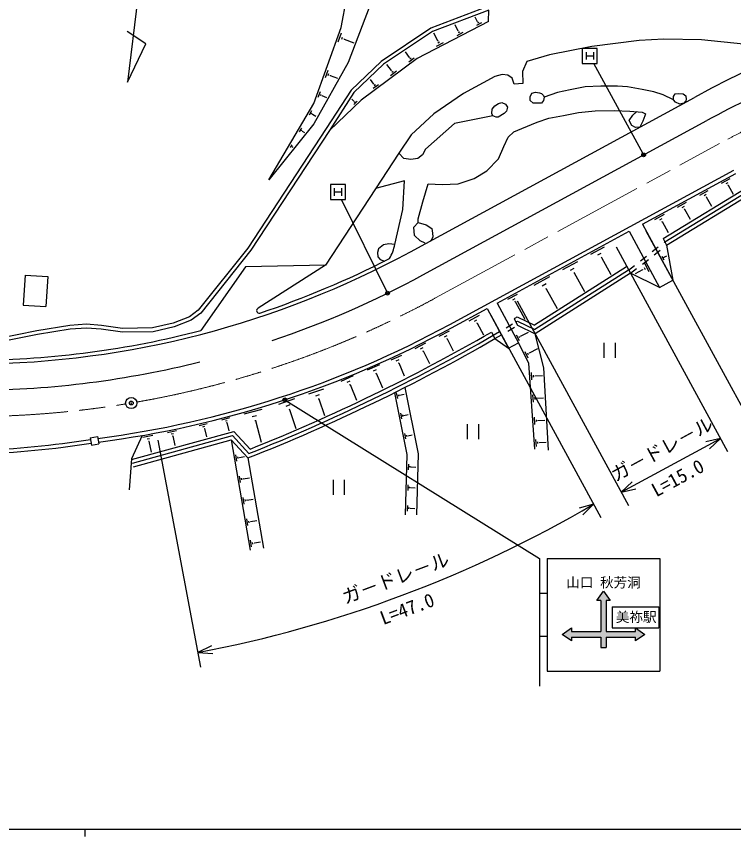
# Model space of a CAD drawing. Units: millimetres, scale not verified. Extents: x 40000 to 680000, y 20000 to 380000.
# Drawn here: x 158884 to 254269, y 204000 to 313115 of the extents above; entities that cross this region are included whole.
import ezdxf
from ezdxf.enums import TextEntityAlignment as Align

# ---------------------------------------------------------------- set-up
doc = ezdxf.new("R2010")
doc.units = ezdxf.units.MM
doc.header["$LTSCALE"] = 1000
doc.header["$PDMODE"] = 32
doc.header["$PDSIZE"] = 500
doc.linetypes.add('CHAIN', pattern=[18.5, 12, -1.5, 3.5, -1.5])
for name, color, linetype, lineweight in [('S-BGD', 7, 'Continuous', 25), ('S-BMK', 2, 'CHAIN', 13), ('S-BMK-SRVR', 3, 'Continuous', 25), ('S-STR-STRC', 7, 'Continuous', 25), ('S-TTL-BAND', 7, 'Continuous', 25)]:
    doc.layers.add(name, color=color, linetype=linetype, lineweight=lineweight)
doc.styles.add('@ＭＳ ゴシック', font='')
doc.styles.add('ＭＳ ゴシック', font='')
doc.styles.get('@ＭＳ ゴシック').set_extended_font_data('@MS Gothic')
doc.styles.get('ＭＳ ゴシック').set_extended_font_data('MS Gothic')

msp = doc.modelspace()

# ---------------------------------------------------------------- hatches: boundary and pattern name
at = {"layer": 'S-STR-STRC'}
msp.add_hatch(color=256, dxfattribs=at).paths.add_polyline_path([(232716, 231778), (232716, 231278), (236591, 231278), (236591, 235403), (236091, 235403), (236966, 236653), (237841, 235403), (237341, 235403), (237341, 231278), (241216, 231278), (241216, 231778), (242466, 230903), (241216, 230028), (241216, 230528), (237341, 230528), (237341, 229153), (236591, 229153), (236591, 230528), (232716, 230528), (232716, 230028), (231466, 230903)])

# ---------------------------------------------------------------- linework, layer by layer
at = {"layer": 'S-BGD'}
for p, q in [((202090, 311631), (204256, 323206)), ((205803, 314292), (203018, 306988)), ((221453, 314398), (214003, 311553)), ((221719, 313964), (214234, 311106)), ((221675, 312451), (221719, 313964)), ((221675, 312451), (212176, 307527)), ((220227, 312408), (219915, 313009)), ((220736, 312246), (220065, 311898)), ((220248, 312419), (220206, 312397)), ((220398, 312283), (220230, 312196)), ((198437, 301541), (202090, 311631)), ((214003, 311553), (207412, 307134)), ((214234, 311106), (207726, 306743)), ((217654, 311163), (217229, 311983)), ((217679, 311176), (217628, 311150)), ((217860, 311013), (217657, 310908)), ((202082, 310876), (201655, 309696)), ((202217, 310327), (202110, 310032)), ((202472, 310109), (202445, 310036)), ((202459, 310072), (203749, 309606)), ((214930, 309846), (214385, 310898)), ((218270, 310968), (217458, 310547)), ((241695, 309919), (235414, 309107)), ((244971, 310099), (241695, 309919)), ((250000, 310000), (244971, 310099)), ((255595, 309423), (250000, 310000)), ((215659, 309614), (214699, 309116)), ((214960, 309861), (214900, 309830)), ((215175, 309668), (214934, 309543)), ((235414, 309107), (229794, 307995)), ((211164, 307661), (210626, 308387)), ((229794, 307995), (226759, 307094)), ((203018, 306988), (198437, 298818)), ((207412, 307134), (203396, 303296)), ((207726, 306743), (203783, 302974)), ((212176, 307527), (204716, 301990)), ((208761, 305921), (208159, 306732)), ((211808, 307566), (211069, 307017)), ((211187, 307678), (211141, 307644)), ((211394, 307545), (211209, 307408)), ((226759, 307094), (226188, 305771)), ((200295, 305940), (199932, 304935)), ((209454, 305818), (208658, 305228)), ((208786, 305939), (208736, 305903)), ((209008, 305796), (208809, 305648)), ((226188, 305771), (226248, 304179)), ((200410, 305472), (200319, 305221)), ((200627, 305287), (200605, 305224)), ((200616, 305256), (201570, 304910)), ((206430, 304119), (205978, 304729)), ((222493, 305133), (218332, 302850)), ((223483, 305400), (222493, 305133)), ((224259, 305279), (223483, 305400)), ((224818, 304892), (224259, 305279)), ((225106, 304119), (224818, 304892)), ((207043, 304029), (206340, 303507)), ((206452, 304136), (206408, 304103)), ((206649, 304009), (206473, 303878)), ((226248, 304179), (225106, 304119)), ((232548, 303364), (230862, 302978)), ((234535, 303764), (232548, 303364)), ((236594, 303850), (234535, 303764)), ((238810, 303835), (236594, 303850)), ((240153, 303764), (238810, 303835)), ((242112, 303407), (240153, 303764)), ((243670, 303063), (242112, 303407)), ((199266, 303096), (198987, 302326)), ((199354, 302737), (199284, 302545)), ((199520, 302596), (199503, 302547)), ((199512, 302571), (200133, 302347)), ((203396, 303296), (200086, 298219)), ((203783, 302974), (200505, 297945)), ((211280, 281805), (249060, 302341)), ((218332, 302850), (214421, 300145)), ((227202, 301906), (227216, 302420)), ((227216, 302420), (227431, 302892)), ((227431, 302892), (227917, 303021)), ((227917, 303021), (228474, 302963)), ((228474, 302963), (228703, 302863)), ((228703, 302863), (228989, 302606)), ((228989, 302606), (229089, 302349)), ((229089, 302349), (228989, 301920)), ((230862, 302978), (229089, 302349)), ((244899, 302663), (243670, 303063)), ((246264, 302013), (244899, 302663)), ((246264, 302442), (246515, 302792)), ((246264, 302013), (246264, 302442)), ((246515, 302792), (246993, 302856)), ((246993, 302856), (247551, 302835)), ((247551, 302835), (247923, 302556)), ((247923, 302556), (247944, 302070)), ((192464, 291359), (198437, 301541)), ((204716, 301990), (200505, 297945)), ((203753, 301842), (203505, 302101)), ((203767, 301856), (203739, 301829)), ((204192, 301834), (203744, 301404)), ((203917, 301784), (203805, 301677)), ((222160, 300782), (222497, 301219)), ((222497, 301219), (223013, 301536)), ((223013, 301536), (223449, 301675)), ((223449, 301675), (223935, 301447)), ((223935, 301447), (224203, 301030)), ((227617, 301562), (227202, 301906)), ((228703, 301591), (227617, 301562)), ((228989, 301920), (228703, 301591)), ((246550, 301705), (246264, 302013)), ((247108, 301455), (246550, 301705)), ((247666, 301583), (247108, 301455)), ((247937, 301884), (247666, 301583)), ((247944, 302070), (247937, 301884)), ((198153, 300562), (197811, 299979)), ((198170, 300258), (198085, 300112)), ((198284, 300118), (198263, 300081)), ((198273, 300100), (198722, 299836)), ((214421, 300145), (211389, 297354)), ((222110, 300217), (222160, 300782)), ((222239, 299900), (222110, 300217)), ((223777, 300217), (222943, 299731)), ((224074, 300505), (223777, 300217)), ((224203, 301030), (224074, 300505)), ((231646, 299935), (233629, 300345)), ((233629, 300345), (235852, 300572)), ((235852, 300572), (238374, 300615)), ((238374, 300615), (240484, 300530)), ((240484, 300530), (242113, 300374)), ((240852, 299991), (241385, 300443)), ((242113, 300374), (242566, 300161)), ((242566, 300161), (242481, 299892)), ((212952, 278730), (250731, 299266)), ((222239, 299900), (217141, 298858)), ((222686, 299731), (222239, 299900)), ((222943, 299731), (222686, 299731)), ((226107, 298221), (228161, 299042)), ((228161, 299042), (229705, 299566)), ((229705, 299566), (231646, 299935)), ((240385, 299283), (240852, 299991)), ((240725, 298617), (240385, 299283)), ((242198, 299198), (241795, 298392)), ((242481, 299892), (242198, 299198)), ((200086, 298219), (189643, 282304)), ((200505, 297945), (190048, 282011)), ((198437, 298818), (192464, 291359)), ((196797, 298251), (196497, 297740)), ((196813, 297984), (196738, 297856)), ((217141, 298858), (213312, 295466)), ((225031, 297768), (226107, 298221)), ((241235, 298320), (240725, 298617)), ((241795, 298392), (241235, 298320)), ((196912, 297861), (196894, 297829)), ((196903, 297845), (197202, 297670)), ((211389, 297354), (209752, 294925)), ((223714, 295799), (224308, 297045)), ((224308, 297045), (225031, 297768)), ((195496, 296033), (195291, 295683)), ((195507, 295851), (195455, 295763)), ((195575, 295767), (195562, 295745)), ((195569, 295756), (195637, 295716)), ((223019, 294184), (223714, 295799)), ((244884, 283567), (265043, 295874)), ((209752, 294925), (206633, 290170)), ((210396, 294216), (209752, 294925)), ((212896, 294712), (212261, 294216)), ((213312, 295466), (212896, 294712)), ((245123, 283128), (265290, 295439)), ((245363, 282688), (265537, 295004)), ((211349, 294058), (210396, 294216)), ((212261, 294216), (211349, 294058)), ((221447, 292583), (223019, 294184)), ((216534, 272140), (254313, 292676)), ((219762, 291535), (221447, 292583)), ((217637, 290855), (219762, 291535)), ((242134, 285487), (254552, 292237)), ((252681, 290935), (253814, 291552)), ((210488, 291253), (206656, 290204)), ((210267, 287430), (210488, 291253)), ((212949, 288433), (213643, 290855)), ((213643, 290855), (215512, 290742)), ((215512, 290742), (217637, 290855)), ((253260, 290883), (253543, 291037)), ((253520, 290657), (253591, 290696)), ((253556, 290677), (254226, 289444)), ((206633, 290170), (200000, 280000)), ((249768, 289352), (250902, 289968)), ((250347, 289300), (250631, 289454)), ((212297, 286181), (212949, 288433)), ((246818, 287749), (248026, 288405)), ((250607, 289074), (250678, 289113)), ((250643, 289093), (251313, 287860)), ((209214, 282790), (210267, 287430)), ((247435, 287693), (247737, 287857)), ((247712, 287452), (247788, 287493)), ((247750, 287473), (248480, 286131)), ((212311, 285699), (212297, 286181)), ((243793, 286104), (245077, 286802)), ((244449, 286045), (244770, 286219)), ((211759, 285076), (212311, 285699)), ((211815, 283971), (211759, 285076)), ((212311, 285699), (213402, 285374)), ((213402, 285374), (214153, 284892)), ((214153, 284892), (214223, 284283)), ((242134, 285487), (246193, 278019)), ((244744, 285789), (244824, 285833)), ((244784, 285811), (245574, 284357)), ((212580, 283249), (211815, 283971)), ((214252, 283773), (214110, 283391)), ((214223, 284283), (214252, 283773)), ((222805, 274980), (240377, 284532)), ((240377, 284532), (244436, 277064)), ((207725, 282744), (207035, 282175)), ((208425, 282843), (207725, 282744)), ((209214, 282790), (208425, 282843)), ((213260, 282966), (212580, 283249)), ((214110, 283391), (213893, 283225)), ((244884, 283567), (245363, 282688)), ((245032, 283056), (245123, 283128)), ((245298, 282637), (245363, 282688)), ((245363, 282688), (246193, 278019)), ((189643, 282304), (183041, 274019)), ((190048, 282011), (183391, 273657)), ((207035, 282175), (206904, 281704)), ((206904, 281704), (206937, 281146)), ((235261, 281467), (237119, 282476)), ((236210, 281381), (236675, 281633)), ((243455, 281827), (244244, 282442)), ((243721, 281406), (244509, 282022)), ((206937, 281146), (207265, 280763)), ((207265, 280763), (207836, 280562)), ((231556, 279453), (233537, 280529)), ((236637, 281011), (236753, 281074)), ((236695, 281043), (237937, 278758)), ((241878, 280597), (242666, 281212)), ((242145, 280175), (242933, 280791)), ((244728, 281239), (245008, 280722)), ((244962, 281115), (245032, 280986)), ((245118, 281137), (245135, 281105)), ((245126, 281121), (245376, 281257)), ((189335, 279815), (183415, 271326)), ((200000, 280000), (189335, 279815)), ((200000, 280000), (191034, 274288)), ((240033, 279790), (227801, 272045)), ((240301, 279367), (227834, 271474)), ((232568, 279361), (233064, 279630)), ((240301, 279367), (241089, 279982)), ((240568, 278945), (241356, 279560)), ((242154, 279420), (241164, 278881)), ((242135, 279454), (242173, 279385)), ((242355, 279708), (242506, 279432)), ((242406, 280274), (243008, 279167)), ((160069, 278705), (159790, 274715)), ((160069, 278705), (163062, 278495)), ((163062, 278495), (162782, 274505)), ((227726, 277370), (229834, 278517)), ((240568, 278945), (227867, 270902)), ((233023, 278967), (233147, 279034)), ((233085, 279001), (234426, 276534)), ((244436, 277064), (240568, 278945)), ((228803, 277273), (229330, 277560)), ((244436, 277064), (246193, 278019)), ((224249, 275480), (225524, 276174)), ((229287, 276853), (229419, 276925)), ((229353, 276889), (230795, 274236)), ((222805, 274980), (225670, 269708)), ((224901, 275421), (225219, 275595)), ((225193, 275168), (225273, 275211)), ((225233, 275189), (226517, 272827)), ((159790, 274715), (162782, 274505)), ((183041, 274019), (181890, 273162)), ((216773, 271701), (221487, 274264)), ((221487, 274264), (224352, 268992)), ((181890, 273162), (179721, 272305)), ((183391, 273657), (182135, 272721)), ((219096, 272632), (220455, 273371)), ((225073, 272900), (225551, 272021)), ((225501, 273156), (227801, 272045)), ((165973, 271983), (161599, 271287)), ((168223, 272162), (165973, 271983)), ((170223, 271983), (168223, 272162)), ((173008, 271590), (170223, 271983)), ((179721, 272305), (176989, 271662)), ((179871, 271826), (177052, 271163)), ((182135, 272721), (179871, 271826)), ((219790, 272569), (220130, 272754)), ((220103, 272298), (220188, 272345)), ((220145, 272321), (221008, 270735)), ((224018, 271700), (224880, 272206)), ((224257, 271260), (225119, 271767)), ((225526, 272589), (227834, 271474)), ((225551, 272021), (227867, 270902)), ((161599, 271287), (150959, 269141)), ((161688, 270795), (151336, 268707)), ((166033, 271486), (161688, 270795)), ((168221, 271660), (166033, 271486)), ((170165, 271486), (168221, 271660)), ((172977, 271090), (170165, 271486)), ((177052, 271163), (172977, 271090)), ((176989, 271662), (173008, 271590)), ((215115, 270576), (216503, 271283)), ((215812, 270494), (216159, 270671)), ((222055, 271126), (222532, 270247)), ((222293, 270686), (223155, 271193)), ((222532, 270247), (223394, 270753)), ((225337, 270772), (225743, 269982)), ((225935, 270580), (226973, 271113)), ((229026, 266350), (227867, 270902)), ((211933, 268954), (213336, 269669)), ((216119, 270213), (216206, 270257)), ((216163, 270235), (216993, 268606)), ((222532, 270247), (224352, 268992)), ((224352, 268992), (225670, 269708)), ((225670, 269708), (226991, 267003)), ((225687, 270577), (225788, 270380)), ((225922, 270604), (225948, 270555)), ((236997, 269679), (236997, 267679)), ((238497, 269679), (238497, 267679)), ((212638, 268871), (212989, 269050)), ((212949, 268588), (213036, 268632)), ((212992, 268610), (213835, 266957)), ((226485, 268543), (226913, 267704)), ((227119, 268338), (228250, 268915)), ((208710, 267443), (210162, 268052)), ((209406, 267308), (209770, 267460)), ((226856, 268336), (226963, 268126)), ((227106, 268364), (227132, 268312)), ((205568, 266112), (207209, 266815)), ((209695, 267002), (209786, 267040)), ((209740, 267021), (210457, 265310)), ((226991, 267003), (227774, 255549)), ((229652, 255392), (229026, 266350)), ((202057, 264608), (203734, 265327)), ((206359, 265965), (206769, 266141)), ((206689, 265621), (206791, 265665)), ((206740, 265643), (207570, 263705)), ((227328, 265740), (227395, 264752)), ((227600, 265386), (227617, 265139)), ((227853, 265310), (227857, 265249)), ((227855, 265280), (228833, 265346)), ((202865, 264458), (203285, 264638)), ((203202, 264106), (203307, 264151)), ((203255, 264129), (204132, 262081)), ((197781, 262895), (199759, 263560)), ((209153, 263051), (210793, 254813)), ((209412, 263027), (209559, 262291)), ((210543, 263750), (212297, 254943)), ((193773, 261549), (195934, 262275)), ((198688, 262650), (199183, 262816)), ((199040, 262218), (199164, 262260)), ((199102, 262239), (199853, 260002)), ((209651, 262787), (209688, 262604)), ((209849, 262755), (209858, 262709)), ((209853, 262732), (210466, 262854)), ((227531, 262759), (227598, 261788)), ((227799, 262412), (227816, 262169)), ((228048, 262337), (228052, 262277)), ((228050, 262307), (229003, 262372)), ((189193, 260233), (191565, 260845)), ((194765, 261281), (195305, 261463)), ((195149, 260809), (195284, 260854)), ((195217, 260831), (196068, 258297)), ((186210, 259463), (187260, 259734)), ((190236, 259869), (190829, 260022)), ((209950, 260330), (210096, 259594)), ((210188, 260090), (210225, 259907)), ((210386, 260058), (210395, 260012)), ((210391, 260035), (211004, 260157)), ((227734, 259795), (227799, 258841)), ((183205, 258687), (184277, 258964)), ((186672, 259302), (186934, 259369)), ((186838, 259064), (186904, 259081)), ((186871, 259073), (187151, 257989)), ((190611, 259334), (190759, 259372)), ((190685, 259353), (191429, 256473)), ((218849, 258857), (218849, 256857)), ((220349, 258857), (220349, 256857)), ((227997, 259454), (228013, 259215)), ((228242, 259380), (228246, 259321)), ((228244, 259351), (229172, 259414)), ((174176, 254175), (187790, 257905)), ((178972, 257781), (180181, 258022)), ((179486, 257569), (179788, 257629)), ((183676, 258523), (183944, 258592)), ((183846, 258280), (183913, 258298)), ((183879, 258289), (184168, 257172)), ((187790, 257905), (189953, 255553)), ((210487, 257633), (210633, 256897)), ((168700, 257068), (169687, 257224)), ((168700, 257068), (168855, 256081)), ((169687, 257224), (169843, 256236)), ((175595, 257362), (174181, 254250)), ((174308, 253693), (187628, 257342)), ((174440, 253210), (187467, 256780)), ((175710, 257130), (177034, 257394)), ((176272, 256898), (176603, 256964)), ((176463, 256592), (176545, 256608)), ((176504, 256600), (176793, 255150)), ((179659, 257289), (179735, 257304)), ((179697, 257297), (179953, 256016)), ((187467, 256780), (189683, 254370)), ((187467, 256780), (189993, 242086)), ((187628, 257342), (189818, 254961)), ((210726, 257393), (210762, 257210)), ((210923, 257361), (210932, 257315)), ((210928, 257338), (211541, 257460)), ((227935, 256848), (227999, 255910)), ((228194, 256512), (228210, 256278)), ((228435, 256440), (228439, 256382)), ((228437, 256411), (229340, 256473)), ((168855, 256081), (169843, 256236)), ((174181, 254250), (173903, 250130)), ((188210, 253932), (188059, 254807)), ((188372, 254298), (188334, 254517)), ((188577, 254418), (188567, 254472)), ((188572, 254445), (189225, 254557)), ((189683, 254370), (191743, 242386)), ((210793, 254813), (210598, 246822)), ((212297, 254943), (212097, 246785)), ((211013, 253561), (210994, 252811)), ((211193, 253275), (211189, 253088)), ((211379, 253200), (211378, 253153)), ((211379, 253177), (212003, 253161)), ((188699, 251086), (188549, 251961)), ((188861, 251452), (188824, 251671)), ((189066, 251572), (189057, 251626)), ((189061, 251599), (189881, 251740)), ((200992, 251464), (200992, 249464)), ((202492, 251464), (202492, 249464)), ((210945, 250812), (210927, 250062)), ((211126, 250526), (211121, 250338)), ((211312, 250451), (211311, 250404)), ((211311, 250427), (211936, 250412)), ((189188, 248240), (189038, 249115)), ((189351, 248606), (189313, 248825)), ((189551, 248753), (190370, 248894)), ((189555, 248726), (189546, 248780)), ((210878, 248062), (210860, 247313)), ((211059, 247777), (211054, 247589)), ((211244, 247702), (211243, 247655)), ((211244, 247678), (211869, 247663)), ((189678, 245394), (189527, 246269)), ((189840, 245760), (189802, 245979)), ((190045, 245880), (190035, 245934)), ((190040, 245907), (190860, 246048)), ((190167, 242548), (190016, 243423)), ((190329, 242914), (190292, 243133)), ((190534, 243034), (190524, 243088)), ((190529, 243061), (191349, 243202))]:
    msp.add_line(p, q, dxfattribs=at)
for centre, radius, start, end in [((324040, 164403), 157000, 88.73367, 118.52767), ((324040, 164403), 153500, 113.63079, 118.52767), ((203622, 283825), 5687, 329.05904, 349.50923), ((152538, 389871), 123000, 270.54129, 298.52767), ((152538, 389871), 122500, 288.42106, 297.18315), ((152538, 389871), 126500, 288.60224, 298.52767), ((191178, 273980), 340, 115.12584, 281.71627), ((99055, 483803), 245684, 300.85911, 300.97524), ((152538, 389871), 134000, 277.37279, 298.52767), ((152538, 389871), 134500, 277.37279, 298.52767), ((99055, 483803), 246184, 300.85438, 300.91234), ((152538, 389871), 122500, 270.54129, 284.59955), ((99055, 483803), 246184, 291.63419, 300.03934), ((99055, 483803), 245684, 291.71436, 300.04241), ((99055, 483803), 246684, 291.5543, 300.03627), ((152538, 389871), 126500, 270.54129, 284.07175), ((148365, 389452), 134185, 272.31837, 278.73313), ((148365, 389452), 134685, 272.31837, 278.73392)]:
    msp.add_arc(centre, radius, start, end, dxfattribs=at)
at = {"layer": 'S-BMK'}
msp.add_line((214624, 275655), (252403, 296191), dxfattribs=at)
for centre, radius, start, end in [((324040, 164403), 150000, 113.46651, 118.52767), ((152538, 389871), 130000, 279.90672, 298.52767), ((152538, 389871), 130000, 270.54129, 279.24562)]:
    msp.add_arc(centre, radius, start, end, dxfattribs=at)
at = {"layer": 'S-BMK-SRVR'}
for p, q in [((177713, 337094), (173647, 304346)), ((176099, 309449), (173606, 311114)), ((173647, 304346), (176099, 309449))]:
    msp.add_line(p, q, dxfattribs=at)
msp.add_circle((174164, 261682), 750, dxfattribs=at)
msp.add_point((174164, 261682), dxfattribs=at)
at = {"layer": 'S-STR-STRC'}
for p, q in [((234143, 308865), (234143, 306865)), ((236143, 308865), (234143, 308865)), ((236143, 306865), (236143, 308865)), ((234643, 308365), (234643, 307365)), ((234643, 307865), (235643, 307865)), ((235643, 308365), (235643, 307365)), ((234143, 306865), (236143, 306865)), ((242234, 294818), (235685, 306865)), ((200638, 290763), (200638, 288763)), ((202638, 290763), (200638, 290763)), ((201138, 290263), (201138, 289263)), ((202138, 290263), (202138, 289263)), ((202638, 288763), (202638, 290763)), ((201138, 289763), (202138, 289763)), ((200638, 288763), (202638, 288763)), ((208176, 276431), (202127, 288763)), ((242611, 284608), (257421, 257363)), ((238658, 282459), (253463, 255223)), ((225479, 275295), (240284, 248059)), ((221965, 273385), (236595, 246470)), ((194709, 262032), (228466, 241018)), ((177685, 256725), (183387, 226536)), ((239329, 249816), (252508, 256980)), ((252508, 256980), (250563, 256512)), ((251058, 255603), (252508, 256980)), ((240779, 251194), (239329, 249816)), ((239329, 249816), (241273, 250284)), ((235640, 248227), (233712, 247696)), ((234236, 246803), (235640, 248227)), ((228466, 241018), (228466, 224018)), ((229466, 241018), (229466, 226018)), ((229466, 241018), (244466, 241018)), ((244466, 241018), (244466, 226018)), ((228466, 236393), (229466, 236393)), ((236091, 235403), (236966, 236653)), ((236966, 236653), (237841, 235403)), ((236591, 235403), (236091, 235403)), ((236591, 235403), (236591, 231278)), ((237841, 235403), (237341, 235403)), ((237341, 235403), (237341, 231278)), ((238116, 234578), (244316, 234578)), ((238116, 234578), (238116, 231778)), ((244316, 234578), (244316, 231778)), ((231466, 230903), (232716, 231778)), ((232716, 231778), (232716, 231278)), ((238116, 231778), (244316, 231778)), ((241216, 231778), (242466, 230903)), ((241216, 231278), (241216, 231778)), ((228466, 230643), (229466, 230643)), ((232716, 230028), (231466, 230903)), ((232716, 231278), (236591, 231278)), ((232716, 230528), (232716, 230028)), ((232716, 230528), (236591, 230528)), ((236591, 230528), (236591, 229153)), ((237341, 231278), (241216, 231278)), ((237341, 230528), (237341, 229153)), ((237341, 230528), (241216, 230528)), ((242466, 230903), (241216, 230028)), ((241216, 230028), (241216, 230528)), ((184818, 229369), (183016, 228502)), ((236591, 229153), (237341, 229153)), ((183016, 228502), (185010, 228352)), ((229466, 226018), (244466, 226018))]:
    msp.add_line(p, q, dxfattribs=at)
for centre, radius in [((242306, 294686), 150), ((242306, 294686), 120), ((242306, 294686), 90), ((242306, 294686), 60), ((242306, 294686), 30), ((208242, 276296), 150), ((208242, 276296), 120), ((208242, 276296), 90), ((208242, 276296), 60), ((208242, 276296), 30), ((194581, 262111), 150), ((194581, 262111), 120), ((194581, 262111), 90), ((194581, 262111), 60), ((194581, 262111), 30)]:
    msp.add_circle(centre, radius, dxfattribs=at)
msp.add_arc((152538, 389871), 164222, 280.69552, 300.40009, dxfattribs=at)
for p in [(242306, 294686), (208242, 276296), (194581, 262111)]:
    msp.add_point(p, dxfattribs=at)
at = {"layer": 'S-TTL-BAND'}
for p, q in [((40000, 205000), (579000, 205000)), ((168000, 205000), (168000, 204000))]:
    msp.add_line(p, q, dxfattribs=at)

# ---------------------------------------------------------------- texts
at = {"layer": 'S-STR-STRC', "style": 'ＭＳ ゴシック'}
for rotation, p in [(28.528, (245441, 254277)), (20.548, (209827, 237033))]:
    msp.add_text('ガ－ドレ－ル', height=1833, rotation=rotation, dxfattribs=at).set_placement(p, align=Align.BOTTOM_CENTER)
at = {"layer": 'S-STR-STRC', "style": '@ＭＳ ゴシック'}
for s, rotation, p in [('L=15.0', 28.528, (246396, 252520)), ('L=47.0', 20.548, (210529, 235160))]:
    msp.add_text(s, height=1833, rotation=rotation, dxfattribs=at).set_placement(p, align=Align.TOP_CENTER)
at = {"layer": 'S-STR-STRC', "style": 'ＭＳ ゴシック'}
msp.add_text('山口 秋芳洞', height=1320, dxfattribs=at).set_placement((236966, 236753), align=Align.BOTTOM_CENTER)
msp.add_text('美祢駅', height=1320, dxfattribs=at).set_placement((241316, 233212), align=Align.MIDDLE_CENTER)

doc.saveas('drawing.dxf')
